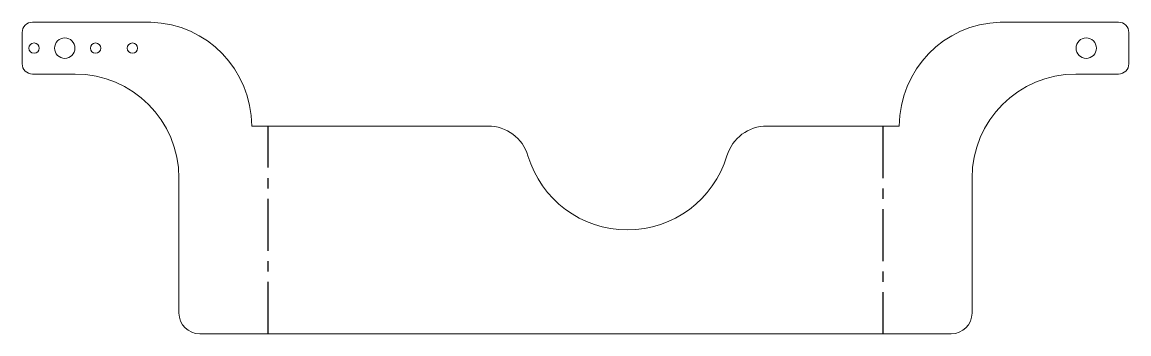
# Model space of a CAD drawing. Header units: inches. Extents: x -5.3 to 5.3, y 0 to 3.
import ezdxf

# ---------------------------------------------------------------- set-up
doc = ezdxf.new("R2010")
doc.units = ezdxf.units.IN
doc.header["$MEASUREMENT"] = 0
doc.linetypes.add('CENTERX2', pattern=[0.8, 0.5, -0.1, 0.1, -0.1])

msp = doc.modelspace()

# ---------------------------------------------------------------- linework, layer by layer
at = {"color": 7, "linetype": 'Continuous', "lineweight": 15}
for p, q in [((-5.228, 3), (-4.089, 3)), ((4.089, 3), (5.228, 3)), ((-5.328, 2.9), (-5.328, 2.6)), ((5.328, 2.6), (5.328, 2.9)), ((-5.228, 2.5), (-4.818, 2.5)), ((4.818, 2.5), (5.228, 2.5)), ((-0.842, 2), (-3.118, 2)), ((3.118, 2), (1.842, 2)), ((-3.818, 1.5), (-3.818, 0.2)), ((3.818, 0.2), (3.818, 1.5)), ((-3.618, 0), (3.618, 0))]:
    msp.add_line(p, q, dxfattribs=at)
at = {"color": 7, "linetype": 'CENTERX2'}
for p, q in [((-2.959, 0), (-2.959, 2)), ((2.959, 2), (2.959, 0))]:
    msp.add_line(p, q, dxfattribs=at)
at = {"color": 7, "linetype": 'Continuous', "lineweight": 15}
for centre, radius in [((-5.214, 2.75), 0.05), ((-4.918, 2.75), 0.0985), ((-4.621, 2.75), 0.05), ((-4.267, 2.75), 0.05), ((4.918, 2.75), 0.0985)]:
    msp.add_circle(centre, radius, dxfattribs=at)
for centre, radius, start, end in [((-5.228, 2.9), 0.1, 90, 180), ((-4.118, 2), 1, 0, 88.3031), ((4.118, 2), 1, 91.6969, 180), ((5.228, 2.9), 0.1, 0, 90), ((-5.228, 2.6), 0.1, 180, 270), ((5.228, 2.6), 0.1, 270, 360), ((-4.818, 1.5), 1, 0, 90), ((4.818, 1.5), 1, 90, 180), ((-0.842, 1.6), 0.4, 16.6015, 90), ((1.842, 1.6), 0.4, 90, 163.3985), ((0.5, 2), 1, 196.6015, 343.3985), ((-3.618, 0.2), 0.2, 180, 270), ((3.618, 0.2), 0.2, 270, 0)]:
    msp.add_arc(centre, radius, start, end, dxfattribs=at)

doc.saveas('drawing.dxf')
